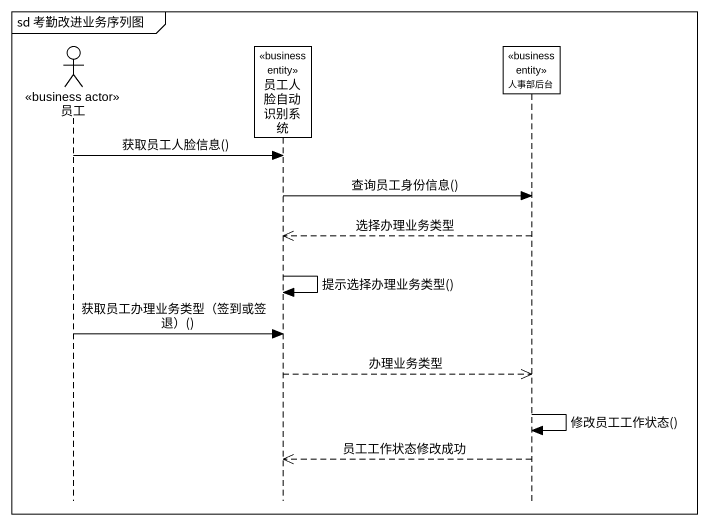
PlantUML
@startuml
mainframe sd 考勤改进业务序列图
hide footbox
actor 员工 <<business actor>>
participant 员工人脸自动识别系统 <<business entity>>
participant 人事部后台 <<business entity>>

员工 -> 员工人脸自动识别系统 : 获取员工人脸信息()
员工人脸自动识别系统 -> 人事部后台 : 查询员工身份信息()
人事部后台 -->> 员工人脸自动识别系统 : 选择办理业务类型
员工人脸自动识别系统 -> 员工人脸自动识别系统 : 提示选择办理业务类型()
员工 -> 员工人脸自动识别系统 : 获取员工办理业务类型（签到或签退）()
员工人脸自动识别系统 -->> 人事部后台 : 办理业务类型
人事部后台 -> 人事部后台 : 修改员工工作状态()
人事部后台 -->> 员工人脸自动识别系统 : 员工工作状态修改成功
@enduml
